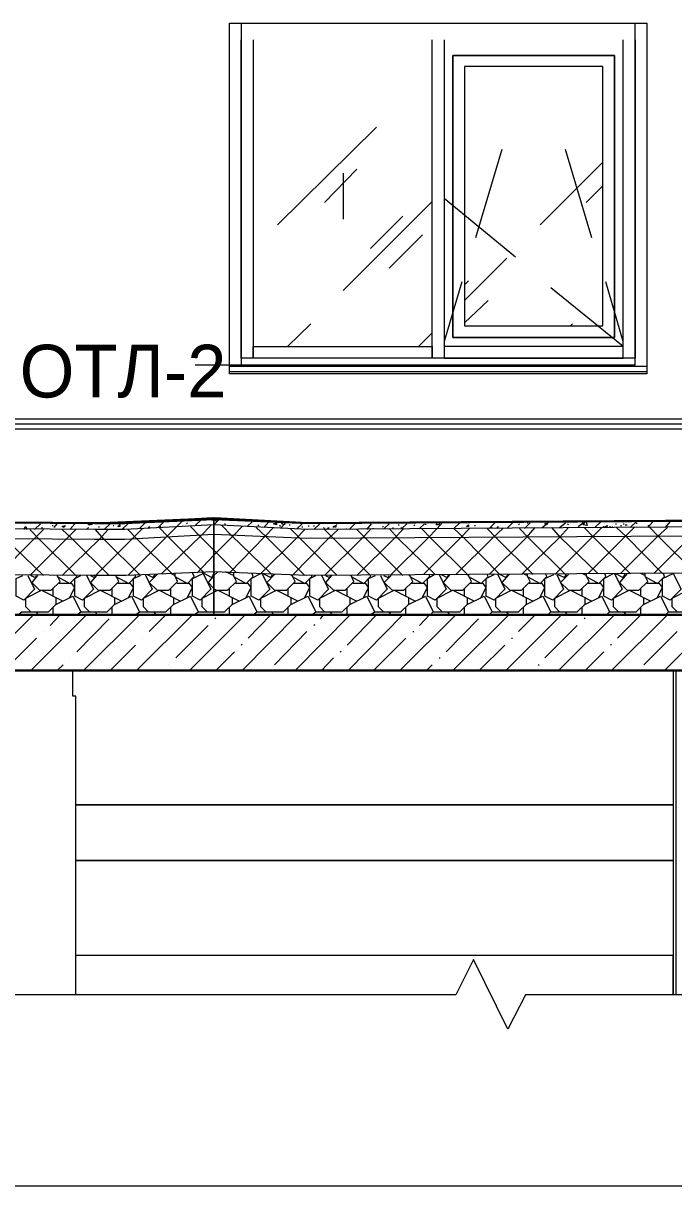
# Model space of a CAD drawing. Header units: millimetres. Extents: x 2294 to 908349, y -83289 to 219220.
# Drawn here: x 884874 to 887778, y 202988 to 208177 of the extents above; entities that cross this region are included whole.
import ezdxf

# ---------------------------------------------------------------- set-up
doc = ezdxf.new("R2010")
doc.units = ezdxf.units.MM
doc.layers.add('PDF _Геометрия', color=7, linetype='Continuous')
doc.layers.add('PDF _Текст', color=7, linetype='Continuous')

msp = doc.modelspace()

# ---------------------------------------------------------------- linework, layer by layer
at = {"layer": 'PDF _Геометрия', "lineweight": 9}
for points in [[(887657.3554243259, 206611.9110016834), (885795.064847555, 206611.9110016834), (885795.064847555, 208176.9345380173), (887657.3554243259, 208176.9345380173)], [(887513.0934781972, 206773.6592442675), (887513.0934781972, 208032.6725919351), (886791.7837477401, 208032.6725919351), (886791.7837477401, 206773.6592442675)], [(886791.7837477401, 208032.6725919351), (887513.0934781972, 208032.6725919351), (887513.0934781972, 206773.6592442675), (886791.7837477401, 206773.6592442675)], [(886844.2426372934, 207984.58527659), (886844.2426372934, 206826.1181337733), (887460.6345887389, 206826.1181337733), (887460.6345887389, 207984.58527659)], [(887460.6345887389, 207984.58527659), (886844.2426372934, 207984.58527659), (886844.2426372934, 206826.1181337733), (887460.6345887389, 206826.1181337733)], [(885899.9826264717, 206734.3150771505), (886699.9806911647, 206734.3150771505), (886699.9806911647, 206681.8561876912), (885899.9826264717, 206681.8561876912)], [(873642.0887831952, 205536.5037672159), (885725.1196616422, 205536.5037672159), (885725.1196616422, 205728.8530286907), (885725.1196616422, 205894.9728453879), (885725.1196616422, 205938.688586619), (885725.1196616422, 205960.546457235), (885725.1196616422, 205964.9180313481), (885725.1196616422, 205969.2896054622), (885327.3064163513, 205947.4317348462), (885191.7876184508, 205947.4317348462), (874700.0097210649, 206030.4916432428), (873642.0887831952, 206061.0926620851), (873642.0887831952, 206056.7210879719), (873642.0887831952, 206052.3495138104), (873642.0887831952, 206030.4916432428), (873642.0887831952, 205986.7759019642), (873642.0887831952, 205825.0276593801)], [(885725.1196616422, 205536.5037672159), (900361.1498284265, 205536.5037672159), (900361.1498284265, 205825.0276593801), (900361.1498284265, 205986.7759019642), (900361.1498284265, 206030.4916432428), (900361.1498284265, 206052.3495138104), (900361.1498284265, 206056.7210879719), (900361.1498284265, 206061.0926620851), (898909.787219191, 206030.4916432428), (886144.7907774989, 205947.4317348462), (885725.1196616422, 205969.2896054622), (885725.1196616422, 205964.9180313481), (885725.1196616422, 205960.546457235), (885725.1196616422, 205938.688586619), (885725.1196616422, 205894.9728453879), (885725.1196616422, 205728.8530286907)], [(887775.3879256789, 204688.4183871795), (885108.7277101967, 204688.4183871795)], [(885108.7277101967, 204439.2386621332), (887775.3879256789, 204439.2386621332)]]:
    msp.add_lwpolyline(points, close=True, dxfattribs=at)
for points in [[(885795.064847555, 206625.0257240247), (885795.064847555, 206629.3972981854), (885795.064847555, 206708.0856324213), (885795.064847555, 208102.6177779429), (885795.064847555, 208176.9345380173), (885847.5237370133, 208176.9345380173), (885847.5237370133, 208102.6177779429), (885847.5237370133, 206708.0856324213), (885847.5237370133, 206651.2551688014), (887604.8965347726, 206651.2551688014), (887604.8965347726, 206708.0856324213), (887604.8965347726, 208102.6177779429), (887604.8965347726, 208176.9345380173), (887657.3554243259, 208176.9345380173), (887657.3554243259, 208102.6177779429), (887657.3554243259, 206708.0856324213), (887657.3554243259, 206629.3972981854), (887657.3554243259, 206625.0257240247)], [(885899.9826264717, 208102.6177779429), (885899.9826264717, 206681.8561876912), (885847.5237370133, 206681.8561876912), (885847.5237370133, 208102.6177779429)], [(886752.4395806231, 208102.6177779429), (886752.4395806231, 206681.8561876912), (886699.9806911647, 206681.8561876912), (886699.9806911647, 208102.6177779429)], [(887604.8965347726, 208102.6177779429), (887604.8965347726, 206681.8561876912), (887552.4376453143, 206681.8561876912), (887552.4376453143, 208102.6177779429)], [(886009.2719795965, 207276.3902685216), (886450.8009661175, 207713.5476808811)], [(887010.3624540847, 207613.0014760776), (886892.3299527317, 207219.5598049017)], [(887412.5472733937, 207219.5598049017), (887294.5147720408, 207613.0014760776)], [(886219.1075376198, 207376.9364733717), (886363.3694836553, 207525.5699935679)], [(887180.853844896, 207276.3902685216), (887460.6345887389, 207556.1710124102)], [(886302.1674459688, 207508.0836970659), (886302.1674459688, 207302.6197132508)], [(887386.3178286161, 207376.9364733717), (887460.6345887389, 207451.253233446)], [(886302.1674459688, 206983.4948021967), (886699.9806911647, 207381.3080474858)], [(887071.5644917712, 207132.1283224395), (886752.4395806231, 207394.4227698736)], [(886424.5715213418, 207171.4724895575), (886568.8334674705, 207315.7344356386)], [(886507.631429784, 207084.0410070468), (886656.2649500277, 207232.6745272905)], [(886844.2426372934, 206939.7790609656), (887032.2203246541, 207127.7567483254)], [(886831.1279148571, 207022.8389693138), (886752.4395806231, 206756.1729477656)], [(887552.4376453143, 206734.3150771505), (886752.4395806231, 206734.3150771505), (886752.4395806231, 206681.8561876912), (887552.4376453143, 206681.8561876912), (887552.4376453143, 206734.3150771505), (887228.9411602411, 206996.6095245846)], [(886844.2426372934, 207009.7242469734), (886861.7289338429, 207027.2105434753)], [(887552.4376453143, 206756.1729477656), (887473.7493110802, 207022.8389693138)], [(886844.2426372934, 206839.2328561146), (886949.1604162101, 206939.7790609656)], [(886052.9877209235, 206734.3150771505), (886157.9054999352, 206834.8612820006)], [(886638.7786534782, 206734.3150771505), (886699.9806911647, 206795.5171148835)], [(887316.3726426084, 206826.1181337733), (887325.1157910265, 206834.8612820006)], [(887604.8965347726, 206681.8561876912), (885847.5237370133, 206681.8561876912)], [(886726.2101359405, 206651.2551688014), (885642.0597531982, 206651.2551688014)], [(887657.3554243259, 206651.2551688014), (887657.3554243259, 206646.8835946873), (887657.3554243259, 206620.6541499582), (885795.064847555, 206620.6541499582), (885795.064847555, 206646.8835946873), (885795.064847555, 206651.2551688014)], [(885795.064847555, 206646.8835946873), (887657.3554243259, 206646.8835946873)], [(887604.8965347726, 206651.2551688014), (885847.5237370133, 206651.2551688014), (887604.8965347726, 206651.2551688014)], [(878450.8203193862, 206406.4470178692), (878450.8203193862, 206410.8185919824), (900361.1498284265, 206410.8185919824)], [(878450.8203193862, 206388.9607213673), (900278.0899199825, 206388.9607213673)], [(878450.8203193862, 206367.1028507513), (900339.291957669, 206367.1028507513)], [(885191.7876184508, 205947.4317348462), (885716.3765133191, 205969.2896054622)], [(885720.7480874341, 205969.2896054622), (885327.3064163513, 205947.4317348462)], [(886144.7907774989, 205947.4317348462), (885729.4912356604, 205969.2896054622)], [(885108.7277101967, 203840.3330071422), (885108.7277101967, 205173.6631149307), (885095.6129877605, 205173.6631149307), (885095.6129877605, 205287.3240421221), (884750.2586319298, 205287.3240421221), (884750.2586319298, 203840.3330071422), (884750.2586319298, 205287.3240421221), (884745.8870578166, 205287.3240421221), (884732.7723353803, 205287.3240421221), (884732.7723353803, 203840.3330071422)], [(887788.5026480202, 203840.3330071422), (887788.5026480202, 205287.3240421221), (887779.759499792, 205287.3240421221), (887775.3879256789, 205287.3240421221), (887775.3879256789, 203840.3330071422), (887775.3879256789, 204015.1959720666), (885108.7277101967, 204015.1959720666)], [(901961.1459577158, 203840.3330071422), (887115.2802330032, 203840.3330071422), (887036.5918987673, 203687.3279127853), (886883.5868044104, 203997.7096756122), (886804.8984701764, 203840.3330071422), (871959.0327454619, 203840.3330071422)], [(878638.798006745, 203057.821238952), (878568.8528207373, 202987.8760529917), (900793.9356666245, 202987.8760529917)]]:
    msp.add_lwpolyline(points, dxfattribs=at)
at = {"layer": 'PDF _Геометрия', "lineweight": 30}
for points in [[(901961.1459577158, 204688.4183871795), (900772.0777959619, 204688.4183871795), (900772.0777959619, 205287.3240421221), (900772.0777959619, 205536.5037672159), (900772.0777959619, 206629.3972981854), (900514.1549226884, 206629.3972981854), (900514.1549226884, 205536.5037672159), (873196.188222561, 205536.5037672159), (873196.188222561, 205287.3240421221), (873196.188222561, 203840.3330071422)], [(873454.1110958345, 203840.3330071422), (873454.1110958345, 205287.3240421221), (900514.1549226884, 205287.3240421221), (900514.1549226884, 204688.4183871795), (900514.1549226884, 204439.2386621332), (900514.1549226884, 203840.3330071422)]]:
    msp.add_lwpolyline(points, dxfattribs=at)
at = {"layer": 'PDF _Геометрия', "lineweight": 20}
for points in [[(900361.1498284265, 206056.7210879719), (898909.787219191, 206026.1200690812), (886144.7907774989, 205943.0601607331), (885725.1196616422, 205964.9180313481), (885327.3064163513, 205943.0601607331), (885191.7876184508, 205943.0601607331), (874700.0097210649, 206026.1200690812), (873642.0887831952, 206056.7210879719)], [(900361.1498284265, 206052.3495138104), (898909.787219191, 206021.7484949681), (886144.7907774989, 205943.0601607331), (885725.1196616422, 205960.546457235), (885327.3064163513, 205943.0601607331), (885191.7876184508, 205943.0601607331), (874700.0097210649, 206021.7484949681), (873642.0887831952, 206052.3495138104)], [(900361.1498284265, 206030.4916432428), (898909.787219191, 205999.890624352), (886144.7907774989, 205916.8307159564), (885725.1196616422, 205938.688586619), (885327.3064163513, 205916.8307159564), (885191.7876184508, 205916.8307159564), (874695.6381470468, 205995.5190501914), (873642.0887831952, 206030.4916432428)], [(900361.1498284265, 205986.7759019642), (898909.787219191, 205956.1748830734), (886140.4192033857, 205877.4865488384), (885725.1196616422, 205894.9728453879), (885327.3064163513, 205873.1149747719), (885191.7876184508, 205873.1149747719), (874695.6381470468, 205956.1748830734), (873642.0887831952, 205986.7759019642)], [(900361.1498284265, 205825.0276593801), (898909.787219191, 205790.0550663762), (886140.4192033857, 205711.3667321887), (885725.1196616422, 205728.8530286907), (885331.6779904664, 205711.3667321887), (885187.4160444308, 205711.3667321887), (874695.6381470468, 205790.0550663762), (873642.0887831952, 205825.0276593801)]]:
    msp.add_lwpolyline(points, dxfattribs=at)
at = {"layer": 'PDF _Геометрия', "color": 250, "lineweight": 9, "true_color": 0x1d1d1d}
for points in [[(885340.4211386926, 205711.3667321887), (885515.2841037121, 205886.2296971132), (885558.9998448491, 205929.9454383443), (885585.2292895317, 205956.1748830734)], [(885642.0597531982, 205934.3170125058), (885668.2891979739, 205960.546457235)], [(885716.3765133191, 205960.546457235), (885720.7480874341, 205960.546457235)], [(885725.1196616422, 205938.688586619), (885746.9775322098, 205960.546457235)], [(885742.6059580017, 205960.546457235), (885738.2343839817, 205951.8033090078), (885729.4912356604, 205960.546457235), (885733.8628098685, 205960.546457235)], [(885869.3816077709, 205956.1748830734), (885869.3816077709, 205956.1748830734)], [(884680.313445922, 205715.7383063019), (884649.7124271262, 205680.765713298), (884684.6850201301, 205645.7931202941), (884737.1439095885, 205645.7931202941), (884776.4880767073, 205685.1372874121), (884763.373354366, 205711.3667321887), (884759.0017801579, 205711.3667321887), (884925.1215969492, 205877.4865488384), (884964.4657640662, 205916.8307159564)], [(884964.4657640662, 205711.3667321887), (884793.9743732549, 205877.4865488384), (884754.6302061379, 205921.202290117)], [(884877.034281509, 205916.8307159564), (884885.7774298321, 205929.9454383443), (884890.1490038503, 205916.8307159564)], [(884885.7774298321, 205943.0601607331), (884885.7774298321, 205943.0601607331)], [(884903.2637262866, 205711.3667321887), (885069.3835430779, 205877.4865488384), (885108.7277101967, 205916.8307159564)], [(885108.7277101967, 205711.3667321887), (884942.6078934036, 205877.4865488384), (884903.2637262866, 205916.8307159564)], [(884925.1215969492, 205916.8307159564), (884951.3510417268, 205943.0601607331)], [(884955.7226157449, 205925.5738642311), (884960.0941899531, 205925.5738642311)], [(885003.8099311851, 205934.3170125058), (885008.1815052032, 205934.3170125058)], [(885012.5530794114, 205925.5738642311), (885025.6678017527, 205943.0601607331)], [(885047.5256723203, 205711.3667321887), (885213.6454891134, 205873.1149747719), (885252.9896562304, 205916.8307159564)], [(885257.3612302504, 205711.3667321887), (885091.2414136473, 205877.4865488384), (885047.5256723203, 205916.8307159564)], [(885073.7551170979, 205943.0601607331), (885073.7551170979, 205943.0601607331)], [(885082.4982654192, 205916.8307159564), (885104.3561359886, 205943.0601607331)], [(885156.8150254469, 205916.8307159564), (885165.5581736732, 205925.5738642311)], [(885174.3013219964, 205943.0601607331), (885174.3013219964, 205938.688586619), (885165.5581736732, 205938.688586619), (885165.5581736732, 205943.0601607331)], [(885169.9297478814, 205916.8307159564), (885169.9297478814, 205916.8307159564)], [(885174.3013219964, 205711.3667321887), (885191.7876184508, 205702.623583914), (885196.159192564, 205711.3667321887), (885362.2790092621, 205877.4865488384), (885405.9947505873, 205921.202290117)], [(885178.6728960145, 205938.688586619), (885183.0444702227, 205943.0601607331)], [(885419.1094729286, 205715.7383063019), (885449.7104918193, 205650.1646944548), (885401.6231763791, 205602.077379063), (885366.6505834702, 205619.5636755649), (885366.6505834702, 205698.2520097999), (885397.251602361, 205711.3667321887), (885235.503359681, 205873.1149747719), (885196.159192564, 205916.8307159564)], [(885213.6454891134, 205925.5738642311), (885213.6454891134, 205929.9454383443)], [(885235.503359681, 205916.8307159564), (885261.7328044586, 205943.0601607331)], [(885274.8475267999, 205934.3170125058), (885279.219101008, 205934.3170125058)], [(885305.4485457838, 205938.688586619), (885305.4485457838, 205943.0601607331)], [(885322.9348421432, 205916.8307159564), (885322.9348421432, 205921.202290117), (885314.1916939169, 205916.8307159564), (885340.4211386926, 205943.0601607331)], [(885537.1419742815, 205720.109880416), (885379.7653058115, 205877.4865488384), (885340.4211386926, 205916.8307159564)], [(885392.880028151, 205921.202290117), (885419.1094729286, 205947.4317348462)], [(885419.1094729286, 205921.202290117), (885419.1094729286, 205921.202290117)], [(885432.2241952699, 205921.202290117), (885436.595769478, 205929.9454383443), (885436.595769478, 205921.202290117)], [(885475.939936595, 205925.5738642311), (885502.1693812776, 205951.8033090078)], [(885677.0323462021, 205728.8530286907), (885519.6556777321, 205886.2296971132), (885480.311510615, 205925.5738642311)], [(885484.6830847282, 205929.9454383443), (885489.0546589363, 205929.9454383443)], [(885493.4262329545, 205720.109880416), (885668.2891979739, 205890.6012712272), (885712.0049393009, 205934.3170125058)], [(885532.7704000734, 205951.8033090078), (885532.7704000734, 205951.8033090078)], [(885602.7155860811, 205943.0601607331), (885607.0871602893, 205947.4317348462)], [(885825.6658664457, 205724.4814545291), (885725.1196616422, 205825.0276593801), (885659.5460497476, 205890.6012712272), (885620.2018826306, 205929.9454383443)], [(885628.9450308569, 205947.4317348462), (885628.9450308569, 205947.4317348462)], [(885650.8029014263, 205951.8033090078), (885650.8029014263, 205951.8033090078)], [(885650.8029014263, 205724.4814545291), (885725.1196616422, 205803.1697887641), (885812.5511441045, 205890.6012712272), (885851.8953112215, 205929.9454383443)], [(885725.1196616422, 205943.0601607331), (885729.4912356604, 205943.0601607331)], [(885725.1196616422, 205938.688586619), (885725.1196616422, 205938.688586619)], [(885978.6709607076, 205720.109880416), (885803.8079958763, 205890.6012712272), (885760.0922545511, 205934.3170125058)], [(885773.2069769856, 205943.0601607331), (885777.5785511006, 205943.0601607331)], [(885795.064847555, 205724.4814545291), (885952.441516025, 205886.2296971132), (885991.785683047, 205925.5738642311)], [(885799.4364216682, 205934.3170125058), (885799.4364216682, 205934.3170125058)], [(885812.5511441045, 205947.4317348462), (885812.5511441045, 205947.4317348462)], [(885825.6658664457, 205938.688586619), (885825.6658664457, 205938.688586619)], [(885873.7531817891, 205929.9454383443), (885895.6110524535, 205951.8033090078)], [(885939.3267935887, 205720.109880416), (885974.2993866876, 205650.1646944548), (885926.2120712474, 205602.077379063), (885891.2394783385, 205619.5636755649), (885891.2394783385, 205698.2520097999), (885934.9552195705, 205720.109880416), (886092.3318880405, 205877.4865488384), (886131.6760551576, 205916.8307159564)], [(885913.097348908, 205934.3170125058), (885913.097348908, 205934.3170125058)], [(886131.6760551576, 205711.3667321887), (885956.8130901381, 205886.2296971132), (885913.097348908, 205925.5738642311)], [(885921.8404972292, 205938.688586619), (885926.2120712474, 205934.3170125058)], [(885948.0699419118, 205925.5738642311), (885969.9278124794, 205951.8033090078)], [(886022.3867020328, 205929.9454383443), (886018.0151278246, 205934.3170125058), (886022.3867020328, 205934.3170125058)], [(886022.3867020328, 205921.202290117), (886044.2445726003, 205947.4317348462)], [(886039.8729985822, 205947.4317348462), (886039.8729985822, 205938.688586619), (886026.7582761459, 205943.0601607331), (886031.1298501659, 205947.4317348462)], [(886057.3592949416, 205921.202290117), (886057.3592949416, 205921.202290117)], [(886061.7308691498, 205938.688586619), (886066.1024432648, 205938.688586619)], [(886275.9380012881, 205711.3667321887), (886109.8181844, 205877.4865488384), (886066.1024432648, 205921.202290117)], [(886066.1024432648, 205715.7383063019), (886074.8455914911, 205711.3667321887), (886236.5938341692, 205877.4865488384), (886280.3095753063, 205916.8307159564)], [(886096.7034620587, 205921.202290117), (886118.5613328163, 205943.0601607331)], [(886118.5613328163, 205929.9454383443), (886118.5613328163, 205925.5738642311)], [(886149.1623515189, 205929.9454383443), (886149.1623515189, 205934.3170125058)], [(886171.0202222764, 205916.8307159564), (886197.2496670522, 205943.0601607331)], [(886171.0202222764, 205934.3170125058), (886171.0202222764, 205929.9454383443)], [(886214.7359634116, 205925.5738642311), (886219.1075376198, 205921.202290117)], [(886219.1075376198, 205711.3667321887), (886385.2273542229, 205877.4865488384), (886424.5715213418, 205916.8307159564)], [(886337.1400389727, 205711.3667321887), (886337.1400389727, 205706.9951580272), (886393.970502546, 205676.3941391848), (886424.5715213418, 205706.9951580272), (886424.5715213418, 205711.3667321887), (886258.4517047387, 205877.4865488384), (886219.1075376198, 205916.8307159564)], [(886227.8506857529, 205916.8307159564), (886236.5938341692, 205925.5738642311), (886236.5938341692, 205916.8307159564)], [(886258.4517047387, 205925.5738642311), (886258.4517047387, 205929.9454383443), (886271.5664270781, 205934.3170125058), (886267.19485287, 205925.5738642311), (886258.4517047387, 205929.9454383443)], [(886271.5664270781, 205943.0601607331), (886275.9380012881, 205943.0601607331)], [(886315.2821684051, 205921.202290117), (886315.2821684051, 205916.8307159564)], [(886328.3968907464, 205916.8307159564), (886354.6263355222, 205943.0601607331)], [(886363.3694836553, 205711.3667321887), (886529.4893003535, 205877.4865488384), (886573.2050415836, 205921.202290117)], [(886568.8334674705, 205711.3667321887), (886402.7136507723, 205877.4865488384), (886363.3694836553, 205916.8307159564)], [(886407.0852249805, 205916.8307159564), (886428.9430955499, 205943.0601607331)], [(886433.3146696631, 205921.202290117), (886437.6862437762, 205921.202290117)], [(886477.0304108001, 205929.9454383443), (886481.4019850083, 205929.9454383443)], [(886485.7735592164, 205921.202290117), (886507.631429784, 205943.0601607331)], [(886713.0954135042, 205715.7383063019), (886546.975596901, 205877.4865488384), (886507.631429784, 205921.202290117)], [(886512.0030038971, 205711.3667321887), (886678.1228205953, 205877.4865488384), (886721.8385619223, 205921.202290117), (886743.6964324899, 205947.4317348462)], [(886525.1177263334, 205921.202290117), (886525.1177263334, 205925.5738642311)], [(886533.8608744666, 205921.202290117), (886533.8608744666, 205921.202290117)], [(886533.8608744666, 205921.202290117), (886533.8608744666, 205921.202290117)], [(886546.975596901, 205938.688586619), (886551.347171016, 205938.688586619)], [(886560.0903192423, 205925.5738642311), (886564.4618934505, 205921.202290117), (886586.3197640199, 205943.0601607331)], [(886616.9207829088, 205934.3170125058), (886621.2923569288, 205938.688586619)], [(886643.1502276864, 205921.202290117), (886665.008098254, 205943.0601607331)], [(886857.3573596347, 205715.7383063019), (886695.6091171447, 205877.4865488384), (886651.8933758195, 205921.202290117)], [(886660.6365240458, 205715.7383063019), (886826.756340839, 205881.858123), (886866.100507956, 205921.202290117)], [(886669.379672369, 205943.0601607331), (886669.379672369, 205938.688586619)], [(886730.5817100536, 205947.4317348462), (886730.5817100536, 205938.688586619), (886717.4669877123, 205938.688586619), (886721.8385619223, 205947.4317348462)], [(887036.5918987673, 205715.7383063019), (887027.848750446, 205702.623583914), (887001.6193056684, 205715.7383063019), (886839.8710632734, 205881.858123), (886796.1553219482, 205921.202290117), (886822.384766724, 205947.4317348462)], [(886804.8984701764, 205715.7383063019), (886971.0182869677, 205881.858123), (887014.7340281047, 205921.202290117)], [(886887.9583785236, 205934.3170125058), (886892.3299527317, 205934.3170125058)], [(887150.2528260071, 205715.7383063019), (886984.133009309, 205881.858123), (886944.7888421919, 205921.202290117)], [(886953.5319904182, 205921.202290117), (886979.7614351008, 205947.4317348462)], [(886953.5319904182, 205715.7383063019), (887119.6518070213, 205881.858123), (887158.9959741384, 205925.5738642311)], [(886962.2751385514, 205925.5738642311), (886966.6467127595, 205925.5738642311)], [(886988.5045833271, 205921.202290117), (886992.8761575352, 205929.9454383443), (886992.8761575352, 205921.202290117)], [(886988.5045833271, 205925.5738642311), (886992.8761575352, 205925.5738642311)], [(887032.2203246541, 205921.202290117), (887058.4497693349, 205947.4317348462)], [(887080.3076399043, 205943.0601607331), (887080.3076399043, 205943.0601607331)], [(887084.6792141125, 205938.688586619), (887089.0507883206, 205943.0601607331)], [(887294.5147720408, 205715.7383063019), (887128.3949554376, 205881.858123), (887089.0507883206, 205921.202290117)], [(887097.7939364538, 205715.7383063019), (887268.2853273582, 205881.858123), (887307.6294944771, 205925.5738642311)], [(887110.9086588882, 205921.202290117), (887137.1381035708, 205947.4317348462)], [(887124.0233812295, 205947.4317348462), (887128.3949554376, 205947.4317348462)], [(887189.5969931241, 205925.5738642311), (887215.8264378067, 205947.4317348462), (887211.4548636917, 205938.688586619), (887202.7117154654, 205943.0601607331), (887211.4548636917, 205947.4317348462)], [(887198.3401412573, 205925.5738642311), (887198.3401412573, 205925.5738642311)], [(887438.7767181695, 205720.109880416), (887272.6569014732, 205881.858123), (887233.3127343543, 205925.5738642311)], [(887246.4274567906, 205715.7383063019), (887412.5472733937, 205881.858123), (887456.2630147189, 205925.5738642311)], [(887268.2853273582, 205925.5738642311), (887294.5147720408, 205947.4317348462)], [(887303.2579202689, 205943.0601607331), (887307.6294944771, 205938.688586619)], [(887351.3452357072, 205929.9454383443), (887373.2031062767, 205947.4317348462), (887368.8315321617, 205947.4317348462)], [(887386.3178286161, 205951.8033090078), (887390.6894028261, 205934.3170125058), (887373.2031062767, 205938.688586619), (887381.946254503, 205951.8033090078)], [(887583.038664205, 205720.109880416), (887421.29042162, 205881.858123), (887377.5746804848, 205925.5738642311)], [(887395.0609768443, 205720.109880416), (887561.1807936374, 205886.2296971132), (887600.5249607544, 205925.5738642311)], [(887425.661995735, 205925.5738642311), (887451.8914405107, 205951.8033090078)], [(887460.6345887389, 205929.9454383443), (887465.006162852, 205929.9454383443)], [(887469.3777370602, 205943.0601607331), (887469.3777370602, 205943.0601607331)], [(887473.7493110802, 205925.5738642311), (887469.3777370602, 205929.9454383443), (887482.4924594015, 205934.3170125058), (887478.1208852883, 205925.5738642311)], [(887491.2356076278, 205929.9454383443), (887495.6071818378, 205929.9454383443)], [(887504.3503299691, 205925.5738642311), (887504.3503299691, 205929.9454383443)], [(887517.4650524054, 205943.0601607331), (887521.8366265185, 205943.0601607331)], [(887727.3006103337, 205720.109880416), (887565.5523676556, 205886.2296971132), (887521.8366265185, 205925.5738642311)], [(887539.322922973, 205934.3170125058), (887543.694497088, 205934.3170125058)], [(887539.322922973, 205720.109880416), (887705.4427397661, 205886.2296971132), (887749.1584809031, 205925.5738642311)], [(887552.4376453143, 205943.0601607331), (887556.8092195224, 205943.0601607331)], [(887561.1807936374, 205938.688586619), (887565.5523676556, 205938.688586619), (887569.9239418637, 205938.688586619)], [(887583.038664205, 205925.5738642311), (887609.2681089807, 205951.8033090078)], [(887609.2681089807, 205943.0601607331), (887613.6396831889, 205947.4317348462)], [(887661.7269984391, 205925.5738642311), (887683.5848690085, 205951.8033090078)], [(887661.7269984391, 205934.3170125058), (887666.0985726491, 205934.3170125058)], [(887875.9341305774, 205720.109880416), (887709.8143137842, 205886.2296971132), (887670.4701466672, 205925.5738642311)], [(887740.415332675, 205925.5738642311), (887762.2732032426, 205951.8033090078)], [(887762.2732032426, 205929.9454383443), (887762.2732032426, 205929.9454383443)], [(887687.9564432167, 205720.109880416), (887854.0762599148, 205886.2296971132), (888020.196076706, 205720.109880416)], [(884894.5205780584, 205711.3667321887), (884925.1215969492, 205650.1646944548), (884877.034281509, 205602.077379063), (884842.0616886001, 205619.5636755649), (884842.0616886001, 205698.2520097999), (884872.6627074908, 205711.3667321887)], [(884907.6353003997, 205711.3667321887), (884929.4931709692, 205702.623583914), (884933.8647451773, 205711.3667321887)], [(884938.2363193855, 205711.3667321887), (884912.0068746079, 205680.765713298), (884946.9794675168, 205645.7931202941), (884999.438356977, 205645.7931202941), (885038.782524094, 205685.1372874121), (885025.6678017527, 205711.3667321887), (885025.6678017527, 205706.9951580272), (885082.4982654192, 205676.3941391848), (885113.0992842149, 205706.9951580272), (885113.0992842149, 205711.3667321887)], [(885025.6678017527, 205711.3667321887), (885025.6678017527, 205711.3667321887)], [(885156.8150254469, 205711.3667321887), (885187.4160444308, 205650.1646944548), (885139.3287288975, 205602.077379063), (885104.3561359886, 205619.5636755649), (885104.3561359886, 205698.2520097999), (885130.5855807643, 205711.3667321887)], [(885200.5307667721, 205711.3667321887), (885174.3013219964, 205680.765713298), (885209.2739150003, 205645.7931202941), (885261.7328044586, 205645.7931202941), (885301.0769715756, 205685.1372874121), (885287.9622492343, 205711.3667321887), (885287.9622492343, 205706.9951580272), (885344.7927129008, 205676.3941391848), (885375.3937316034, 205706.9951580272), (885375.3937316034, 205711.3667321887)], [(885427.8526211549, 205715.7383063019), (885454.0820658375, 205702.623583914), (885462.8252141587, 205715.7383063019)], [(885471.5683623869, 205715.7383063019), (885436.595769478, 205680.765713298), (885471.5683623869, 205645.7931202941), (885524.0272518452, 205645.7931202941), (885563.3714189623, 205685.1372874121), (885550.2566966228, 205711.3667321887), (885532.7704000734, 205720.109880416)], [(885550.2566966228, 205720.109880416), (885550.2566966228, 205706.9951580272), (885607.0871602893, 205676.3941391848), (885637.688179085, 205706.9951580272), (885628.9450308569, 205724.4814545291)], [(885668.2891979739, 205728.8530286907), (885716.3765133191, 205702.623583914), (885725.1196616422, 205720.109880416), (885729.4912356604, 205728.8530286907)], [(885742.6059580017, 205728.8530286907), (885725.1196616422, 205711.3667321887), (885698.8902168646, 205680.765713298), (885725.1196616422, 205654.5362685213), (885733.8628098685, 205645.7931202941), (885786.3216993269, 205645.7931202941), (885825.6658664457, 205685.1372874121), (885812.5511441045, 205711.3667321887), (885777.5785511006, 205728.8530286907)], [(885812.5511441045, 205724.4814545291), (885812.5511441045, 205706.9951580272), (885869.3816077709, 205676.3941391848), (885899.9826264717, 205706.9951580272), (885895.6110524535, 205720.109880416)], [(885943.6983677968, 205720.109880416), (885978.6709607076, 205702.623583914), (885987.4141090289, 205715.7383063019)], [(885996.157257257, 205715.7383063019), (885961.1846643463, 205680.765713298), (885996.157257257, 205645.7931202941), (886048.6161467154, 205645.7931202941), (886087.9603138324, 205685.1372874121), (886074.8455914911, 205711.3667321887), (886074.8455914911, 205706.9951580272), (886131.6760551576, 205676.3941391848), (886162.2770739533, 205706.9951580272), (886162.2770739533, 205711.3667321887)], [(886205.9928151853, 205711.3667321887), (886236.5938341692, 205650.1646944548), (886188.5065186359, 205602.077379063), (886153.533925727, 205619.5636755649), (886153.533925727, 205698.2520097999), (886179.7633705027, 205711.3667321887)], [(886249.7085565105, 205711.3667321887), (886223.4791117348, 205680.765713298), (886258.4517047387, 205645.7931202941), (886310.910594197, 205645.7931202941), (886350.254761314, 205685.1372874121), (886337.1400389727, 205711.3667321887), (886332.7684647646, 205711.3667321887)], [(886223.4791117348, 205711.3667321887), (886240.9654081892, 205702.623583914), (886245.3369823024, 205711.3667321887)], [(886468.287262667, 205711.3667321887), (886498.8882815577, 205650.1646944548), (886450.8009661175, 205602.077379063), (886415.8283731136, 205619.5636755649), (886415.8283731136, 205698.2520097999), (886446.4293920994, 205711.3667321887)], [(886481.4019850083, 205711.3667321887), (886503.2598555759, 205702.623583914), (886507.631429784, 205711.3667321887)], [(886516.3745779172, 205711.3667321887), (886485.7735592164, 205680.765713298), (886520.7461521253, 205645.7931202941), (886573.2050415836, 205645.7931202941), (886612.5492087007, 205685.1372874121), (886599.4344863612, 205711.3667321887), (886595.0629121531, 205711.3667321887)], [(886599.4344863612, 205711.3667321887), (886599.4344863612, 205706.9951580272), (886656.2649500277, 205676.3941391848), (886686.8659688234, 205706.9951580272), (886686.8659688234, 205715.7383063019)], [(886730.5817100536, 205715.7383063019), (886761.1827290393, 205650.1646944548), (886713.0954135042, 205602.077379063), (886678.1228205953, 205619.5636755649), (886678.1228205953, 205698.2520097999), (886708.723839486, 205715.7383063019)], [(886739.3248582818, 205715.7383063019), (886765.5543030575, 205702.623583914), (886774.2974513806, 205715.7383063019)], [(886778.6690253988, 205715.7383063019), (886748.068006603, 205680.765713298), (886783.0405996069, 205645.7931202941), (886835.4994890653, 205645.7931202941), (886874.8436561842, 205685.1372874121), (886861.7289338429, 205711.3667321887), (886852.9857856147, 205715.7383063019)], [(886861.7289338429, 205715.7383063019), (886861.7289338429, 205706.9951580272), (886918.5593974143, 205676.3941391848), (886949.1604162101, 205706.9951580272), (886944.7888421919, 205715.7383063019)], [(886992.8761575352, 205715.7383063019), (887023.477176426, 205650.1646944548), (886975.3898609877, 205602.077379063), (886940.4172679838, 205619.5636755649), (886940.4172679838, 205698.2520097999), (886975.3898609877, 205715.7383063019)], [(887040.9634727854, 205715.7383063019), (887010.3624540847, 205680.765713298), (887045.3350469954, 205645.7931202941), (887097.7939364538, 205645.7931202941), (887137.1381035708, 205685.1372874121), (887124.0233812295, 205711.3667321887), (887110.9086588882, 205715.7383063019)], [(887124.0233812295, 205715.7383063019), (887124.0233812295, 205706.9951580272), (887180.853844896, 205676.3941391848), (887211.4548636917, 205706.9951580272), (887207.0832896736, 205715.7383063019)], [(887255.1706049237, 205715.7383063019), (887285.7716239076, 205650.1646944548), (887237.6843083743, 205602.077379063), (887202.7117154654, 205619.5636755649), (887202.7117154654, 205698.2520097999), (887242.0558825824, 205715.7383063019)], [(887259.5421791319, 205715.7383063019), (887290.1431979276, 205702.623583914), (887298.8863462489, 205715.7383063019)], [(887307.6294944771, 205715.7383063019), (887272.6569014732, 205680.765713298), (887307.6294944771, 205645.7931202941), (887360.0883839354, 205645.7931202941), (887399.4325510524, 205685.1372874121), (887386.3178286161, 205711.3667321887), (887368.8315321617, 205720.109880416)], [(887386.3178286161, 205720.109880416), (887386.3178286161, 205706.9951580272), (887443.1482922845, 205676.3941391848), (887473.7493110802, 205706.9951580272), (887469.3777370602, 205720.109880416)], [(887513.0934781972, 205720.109880416), (887548.0660712961, 205650.1646944548), (887499.9787558559, 205602.077379063), (887465.006162852, 205619.5636755649), (887465.006162852, 205698.2520097999), (887508.7219041772, 205720.109880416)], [(887517.4650524054, 205720.109880416), (887552.4376453143, 205702.623583914), (887561.1807936374, 205720.109880416)], [(887569.9239418637, 205720.109880416), (887534.9513489548, 205680.765713298), (887569.9239418637, 205645.7931202941), (887622.382831322, 205645.7931202941), (887661.7269984391, 205685.1372874121), (887648.6122760996, 205711.3667321887), (887631.1259795502, 205720.109880416)], [(887648.6122760996, 205720.109880416), (887648.6122760996, 205706.9951580272), (887705.4427397661, 205676.3941391848), (887736.0437585618, 205706.9951580272), (887731.6721845418, 205720.109880416)], [(884907.6353003997, 205549.6184895572), (884885.7774298321, 205571.4763602198), (884885.7774298321, 205610.8205273377), (884955.7226157449, 205645.7931202941), (885051.8972465303, 205597.7058049489)], [(885008.1815052032, 205619.5636755649), (885008.1815052032, 205654.5362685213)], [(885082.4982654192, 205615.1921014509), (885104.3561359886, 205658.9078426829), (885091.2414136473, 205676.3941391848), (885034.4109499808, 205676.3941391848)], [(885169.9297478814, 205549.6184895572), (885148.0718773138, 205571.4763602198), (885148.0718773138, 205610.8205273377), (885218.0170631316, 205645.7931202941), (885314.1916939169, 205597.7058049489)], [(885270.4759526849, 205619.5636755649), (885270.4759526849, 205654.5362685213)], [(885344.7927129008, 205615.1921014509), (885366.6505834702, 205658.9078426829), (885353.535861034, 205676.3941391848), (885296.7053973675, 205676.3941391848)], [(885432.2241952699, 205549.6184895572), (885410.3663247004, 205571.4763602198), (885410.3663247004, 205610.8205273377), (885480.311510615, 205645.7931202941), (885576.4861413985, 205597.7058049489)], [(885532.7704000734, 205619.5636755649), (885532.7704000734, 205654.5362685213)], [(885607.0871602893, 205615.1921014509), (885628.9450308569, 205658.9078426829), (885615.8303085156, 205676.3941391848), (885558.9998448491, 205676.3941391848)], [(885694.5186427515, 205549.6184895572), (885672.660772182, 205571.4763602198), (885672.660772182, 205610.8205273377), (885725.1196616422, 205637.0499720669), (885742.6059580017, 205645.7931202941), (885838.7805887852, 205597.7058049489)], [(885795.064847555, 205619.5636755649), (885795.064847555, 205654.5362685213)], [(885869.3816077709, 205615.1921014509), (885891.2394783385, 205658.9078426829), (885878.1247559041, 205676.3941391848), (885821.2942922357, 205676.3941391848)], [(885956.8130901381, 205549.6184895572), (885934.9552195705, 205571.4763602198), (885934.9552195705, 205610.8205273377), (886004.9004054833, 205645.7931202941), (886101.0750362687, 205597.7058049489)], [(886057.3592949416, 205619.5636755649), (886057.3592949416, 205654.5362685213)], [(886131.6760551576, 205615.1921014509), (886153.533925727, 205658.9078426829), (886140.4192033857, 205676.3941391848), (886083.5887397192, 205676.3941391848)], [(886219.1075376198, 205549.6184895572), (886197.2496670522, 205571.4763602198), (886197.2496670522, 205610.8205273377), (886267.19485287, 205645.7931202941), (886363.3694836553, 205597.7058049489)], [(886319.6537424233, 205619.5636755649), (886319.6537424233, 205654.5362685213)], [(886393.970502546, 205615.1921014509), (886415.8283731136, 205658.9078426829), (886402.7136507723, 205676.3941391848), (886345.8831871059, 205676.3941391848)], [(886481.4019850083, 205549.6184895572), (886459.5441144388, 205571.4763602198), (886459.5441144388, 205610.8205273377), (886529.4893003535, 205645.7931202941), (886625.663931137, 205597.7058049489)], [(886581.9481898118, 205619.5636755649), (886581.9481898118, 205654.5362685213)], [(886656.2649500277, 205615.1921014509), (886678.1228205953, 205658.9078426829), (886665.008098254, 205676.3941391848), (886608.1776345875, 205676.3941391848)], [(886743.6964324899, 205549.6184895572), (886721.8385619223, 205571.4763602198), (886721.8385619223, 205610.8205273377), (886791.7837477401, 205645.7931202941), (886887.9583785236, 205597.7058049489)], [(886844.2426372934, 205619.5636755649), (886844.2426372934, 205654.5362685213)], [(886918.5593974143, 205615.1921014509), (886940.4172679838, 205658.9078426829), (886927.3025456425, 205676.3941391848), (886870.472081976, 205676.3941391848)], [(887005.9908798765, 205549.6184895572), (886984.133009309, 205571.4763602198), (886984.133009309, 205610.8205273377), (887054.0781952217, 205645.7931202941), (887150.2528260071, 205597.7058049489)], [(887106.53708468, 205619.5636755649), (887106.53708468, 205654.5362685213)], [(887180.853844896, 205615.1921014509), (887202.7117154654, 205658.9078426829), (887189.5969931241, 205676.3941391848), (887132.7665294576, 205676.3941391848)], [(887268.2853273582, 205549.6184895572), (887246.4274567906, 205571.4763602198), (887246.4274567906, 205610.8205273377), (887316.3726426084, 205645.7931202941), (887412.5472733937, 205597.7058049489)], [(887368.8315321617, 205619.5636755649), (887368.8315321617, 205654.5362685213)], [(887443.1482922845, 205615.1921014509), (887465.006162852, 205658.9078426829), (887451.8914405107, 205676.3941391848), (887395.0609768443, 205676.3941391848)], [(887530.5797747467, 205549.6184895572), (887508.7219041772, 205571.4763602198), (887508.7219041772, 205610.8205273377), (887578.6670900919, 205645.7931202941), (887674.8417208754, 205597.7058049489)], [(887631.1259795502, 205619.5636755649), (887631.1259795502, 205654.5362685213)], [(887705.4427397661, 205615.1921014509), (887727.3006103337, 205658.9078426829), (887714.1858879924, 205676.3941391848), (887657.3554243259, 205676.3941391848)], [(887792.8742222283, 205549.6184895572), (887771.0163516607, 205571.4763602198), (887771.0163516607, 205610.8205273377), (887840.9615374785, 205645.7931202941), (887937.136168262, 205597.7058049489)], [(884850.8048367333, 205536.5037672159), (884868.2911332827, 205549.6184895572), (884986.3236346357, 205549.6184895572), (885021.2962275445, 205584.5910826086), (885021.2962275445, 205610.8205273377)], [(885016.9246535245, 205580.219508447), (885095.6129877605, 205619.5636755649), (885130.5855807643, 205549.6184895572)], [(885113.0992842149, 205536.5037672159), (885130.5855807643, 205549.6184895572), (885248.6180821173, 205549.6184895572), (885283.5906750262, 205584.5910826086), (885283.5906750262, 205610.8205273377)], [(885279.219101008, 205580.219508447), (885357.9074352421, 205619.5636755649), (885392.880028151, 205549.6184895572)], [(885375.3937316034, 205536.5037672159), (885392.880028151, 205549.6184895572), (885510.9125295039, 205549.6184895572), (885545.8851224128, 205584.5910826086), (885545.8851224128, 205610.8205273377)], [(885541.5135483947, 205580.219508447), (885620.2018826306, 205619.5636755649), (885655.1744756345, 205549.6184895572)], [(885637.688179085, 205536.5037672159), (885655.1744756345, 205549.6184895572), (885725.1196616422, 205549.6184895572), (885773.2069769856, 205549.6184895572), (885808.1795698963, 205584.5910826086), (885808.1795698963, 205610.8205273377)], [(885803.8079958763, 205580.219508447), (885882.4963301122, 205619.5636755649), (885917.4689230211, 205549.6184895572)], [(885899.9826264717, 205536.5037672159), (885917.4689230211, 205549.6184895572), (886035.5014243741, 205549.6184895572), (886070.474017283, 205584.5910826086), (886070.474017283, 205610.8205273377)], [(886066.1024432648, 205580.219508447), (886144.7907774989, 205619.5636755649), (886179.7633705027, 205549.6184895572)], [(886162.2770739533, 205536.5037672159), (886179.7633705027, 205549.6184895572), (886297.7958718557, 205549.6184895572), (886332.7684647646, 205584.5910826086), (886332.7684647646, 205610.8205273377)], [(886328.3968907464, 205580.219508447), (886407.0852249805, 205619.5636755649), (886442.0578178894, 205549.6184895572)], [(886424.5715213418, 205536.5037672159), (886442.0578178894, 205549.6184895572), (886560.0903192423, 205549.6184895572), (886595.0629121531, 205584.5910826086), (886595.0629121531, 205610.8205273377)], [(886590.6913381331, 205580.219508447), (886669.379672369, 205619.5636755649), (886704.3522653729, 205549.6184895572)], [(886691.2375429366, 205536.5037672159), (886704.3522653729, 205549.6184895572), (886822.384766724, 205549.6184895572), (886857.3573596347, 205584.5910826086), (886857.3573596347, 205610.8205273377)], [(886852.9857856147, 205580.219508447), (886931.6741198506, 205619.5636755649), (886966.6467127595, 205549.6184895572)], [(886953.5319904182, 205536.5037672159), (886966.6467127595, 205549.6184895572), (887084.6792141125, 205549.6184895572), (887119.6518070213, 205584.5910826086), (887119.6518070213, 205610.8205273377)], [(887115.2802330032, 205580.219508447), (887193.9685672373, 205619.5636755649), (887228.9411602411, 205549.6184895572)], [(887215.8264378067, 205536.5037672159), (887228.9411602411, 205549.6184895572), (887346.9736615941, 205549.6184895572), (887381.946254503, 205584.5910826086), (887381.946254503, 205610.8205273377)], [(887377.5746804848, 205580.219508447), (887456.2630147189, 205619.5636755649), (887491.2356076278, 205549.6184895572)], [(887478.1208852883, 205536.5037672159), (887491.2356076278, 205549.6184895572), (887609.2681089807, 205549.6184895572), (887644.2407018915, 205584.5910826086), (887644.2407018915, 205610.8205273377)], [(887639.8691278715, 205580.219508447), (887718.5574621074, 205619.5636755649), (887753.5300551113, 205549.6184895572)], [(887740.415332675, 205536.5037672159), (887753.5300551113, 205549.6184895572), (887871.5625563692, 205549.6184895572), (887906.5351493731, 205584.5910826086), (887906.5351493731, 205610.8205273377)], [(884942.6078934036, 205536.5037672159), (884933.8647451773, 205549.6184895572)], [(884999.438356977, 205536.5037672159), (885003.8099311851, 205536.5037672159), (885008.1815052032, 205536.5037672159), (885008.1815052032, 205571.4763602198)], [(885204.9023407921, 205536.5037672159), (885196.159192564, 205549.6184895572)], [(885261.7328044586, 205536.5037672159), (885266.1043786667, 205536.5037672159), (885270.4759526849, 205536.5037672159), (885270.4759526849, 205571.4763602198)], [(885467.1967882738, 205536.5037672159), (885458.4536400456, 205549.6184895572)], [(885524.0272518452, 205536.5037672159), (885528.3988260534, 205536.5037672159), (885532.7704000734, 205536.5037672159), (885532.7704000734, 205571.4763602198)], [(885729.4912356604, 205536.5037672159), (885725.1196616422, 205545.2469154906), (885720.7480874341, 205549.6184895572)], [(885786.3216993269, 205536.5037672159), (885790.693273535, 205536.5037672159), (885795.064847555, 205536.5037672159), (885795.064847555, 205571.4763602198)], [(885991.785683047, 205536.5037672159), (885983.0425349157, 205549.6184895572)], [(886048.6161467154, 205536.5037672159), (886052.9877209235, 205536.5037672159), (886057.3592949416, 205536.5037672159), (886057.3592949416, 205571.4763602198)], [(886254.0801305305, 205536.5037672159), (886245.3369823024, 205549.6184895572)], [(886310.910594197, 205536.5037672159), (886315.2821684051, 205536.5037672159), (886319.6537424233, 205536.5037672159), (886319.6537424233, 205571.4763602198)], [(886516.3745779172, 205536.5037672159), (886507.631429784, 205549.6184895572)], [(886573.2050415836, 205536.5037672159), (886577.5766157918, 205536.5037672159), (886581.9481898118, 205536.5037672159), (886581.9481898118, 205571.4763602198)], [(886778.6690253988, 205536.5037672159), (886769.9258771725, 205549.6184895572)], [(886791.7837477401, 205287.3240421221), (887040.9634727854, 205536.5037672159), (887032.2203246541, 205549.6184895572)], [(886835.4994890653, 205536.5037672159), (886839.8710632734, 205536.5037672159), (886844.2426372934, 205536.5037672159), (886844.2426372934, 205571.4763602198)], [(887097.7939364538, 205536.5037672159), (887102.1655106619, 205536.5037672159), (887106.53708468, 205536.5037672159), (887106.53708468, 205571.4763602198)], [(887303.2579202689, 205536.5037672159), (887294.5147720408, 205549.6184895572)], [(887360.0883839354, 205536.5037672159), (887364.4599580485, 205536.5037672159), (887368.8315321617, 205536.5037672159), (887368.8315321617, 205571.4763602198)], [(887565.5523676556, 205536.5037672159), (887556.8092195224, 205549.6184895572)], [(887622.382831322, 205536.5037672159), (887626.7544055302, 205536.5037672159), (887631.1259795502, 205536.5037672159), (887631.1259795502, 205571.4763602198)], [(884671.5702976938, 205287.3240421221), (884920.750022836, 205536.5037672159)], [(884907.6353003997, 205287.3240421221), (885156.8150254469, 205536.5037672159)], [(884995.066782862, 205488.4164518716), (885038.782524094, 205536.5037672159)], [(885113.0992842149, 205370.3839505187), (885257.3612302504, 205519.0174707139)], [(885143.7003031056, 205287.3240421221), (885392.880028151, 205536.5037672159)], [(885379.7653058115, 205287.3240421221), (885628.9450308569, 205536.5037672159)], [(885436.595769478, 205462.187007095), (885510.9125295039, 205536.5037672159)], [(885554.628270831, 205344.154505742), (885698.8902168646, 205488.4164518716)], [(885615.8303085156, 205287.3240421221), (885865.0100335628, 205536.5037672159)], [(885729.4912356604, 205519.0174707139), (885733.8628098685, 205523.389044828)], [(885851.8953112215, 205287.3240421221), (886096.7034620587, 205536.5037672159)], [(885878.1247559041, 205431.5859882042), (885978.6709607076, 205536.5037672159)], [(886087.9603138324, 205287.3240421221), (886332.7684647646, 205536.5037672159)], [(886171.0202222764, 205488.4164518716), (886175.3917962946, 205492.7880259848)], [(886201.6212410703, 205519.0174707139), (886214.7359634116, 205536.5037672159)], [(886319.6537424233, 205400.9849693619), (886450.8009661175, 205536.5037672159)], [(886324.0253165383, 205287.3240421221), (886568.8334674705, 205536.5037672159)], [(886555.7187450342, 205287.3240421221), (886804.8984701764, 205536.5037672159)], [(886643.1502276864, 205488.4164518716), (886686.8659688234, 205536.5037672159)], [(886761.1827290393, 205370.3839505187), (886905.444675073, 205519.0174707139)], [(887027.848750446, 205287.3240421221), (887277.0284754913, 205536.5037672159)], [(887084.6792141125, 205462.187007095), (887158.9959741384, 205536.5037672159)], [(887202.7117154654, 205344.154505742), (887346.9736615941, 205488.4164518716)], [(887263.91375315, 205287.3240421221), (887513.0934781972, 205536.5037672159)], [(887377.5746804848, 205519.0174707139), (887381.946254503, 205523.389044828)], [(887499.9787558559, 205287.3240421221), (887749.1584809031, 205536.5037672159)], [(887526.2082005385, 205431.5859882042), (887631.1259795502, 205536.5037672159)], [(887736.0437585618, 205287.3240421221), (887985.2234836072, 205536.5037672159)], [(884964.4657640662, 205462.187007095), (884964.4657640662, 205462.187007095)], [(885996.157257257, 205313.5534868988), (886140.4192033857, 205462.187007095)], [(886612.5492087007, 205462.187007095), (886616.9207829088, 205462.187007095)], [(887644.2407018915, 205313.5534868988), (887792.8742222283, 205462.187007095)], [(884789.6027990468, 205287.3240421221), (884933.8647451773, 205431.5859882042)], [(885261.7328044586, 205287.3240421221), (885375.3937316034, 205400.9849693619)], [(885405.9947505873, 205431.5859882042), (885405.9947505873, 205431.5859882042)], [(885847.5237370133, 205400.9849693619), (885851.8953112215, 205405.3565434751)], [(886437.6862437762, 205287.3240421221), (886581.9481898118, 205431.5859882042)], [(886909.816249093, 205287.3240421221), (887023.477176426, 205400.9849693619)], [(887054.0781952217, 205431.5859882042), (887058.4497693349, 205431.5859882042)], [(887495.6071818378, 205400.9849693619), (887499.9787558559, 205405.3565434751)], [(885082.4982654192, 205344.154505742), (885082.4982654192, 205344.154505742)], [(885733.8628098685, 205287.3240421221), (885816.9227182176, 205370.3839505187)], [(886205.9928151853, 205287.3240421221), (886258.4517047387, 205344.154505742)], [(886289.0527236275, 205370.3839505187), (886293.4242976476, 205374.7555246318)], [(886730.5817100536, 205344.154505742), (886734.9532842617, 205344.154505742)], [(887381.946254503, 205287.3240421221), (887465.006162852, 205370.3839505187)], [(885025.6678017527, 205287.3240421221), (885051.8972465303, 205313.5534868988)], [(885524.0272518452, 205313.5534868988), (885524.0272518452, 205313.5534868988)], [(886673.7512463871, 205287.3240421221), (886699.9806911647, 205313.5534868988)], [(887172.1106965747, 205313.5534868988), (887176.4822706878, 205313.5534868988)]]:
    msp.add_lwpolyline(points, dxfattribs=at)
for points in [[(885060.6403946616, 205934.3170125058), (885056.2688206434, 205925.5738642311), (885047.5256723203, 205929.9454383443)], [(885305.4485457838, 205938.688586619), (885305.4485457838, 205929.9454383443), (885296.7053973675, 205929.9454383443)], [(886004.9004054833, 205947.4317348462), (886004.9004054833, 205938.688586619), (885991.785683047, 205943.0601607331)], [(886861.7289338429, 205938.688586619), (886861.7289338429, 205929.9454383443), (886852.9857856147, 205929.9454383443)], [(885628.9450308569, 205619.5636755649), (885628.9450308569, 205698.2520097999), (885677.0323462021, 205720.109880416), (885712.0049393009, 205650.1646944548), (885663.9176237658, 205602.077379063)], [(887727.3006103337, 205619.5636755649), (887727.3006103337, 205698.2520097999), (887775.3879256789, 205720.109880416), (887810.3605186827, 205650.1646944548), (887762.2732032426, 205602.077379063)]]:
    msp.add_lwpolyline(points, close=True, dxfattribs=at)

# ---------------------------------------------------------------- texts
at = {"layer": 'PDF _Текст', "insert": (884858.0652241316, 206622.5157306644), "char_height": 235.2868864584291, "attachment_point": 4, "style": ''}
msp.add_mtext('ОТЛ-2', dxfattribs=at)

doc.saveas('drawing.dxf')
